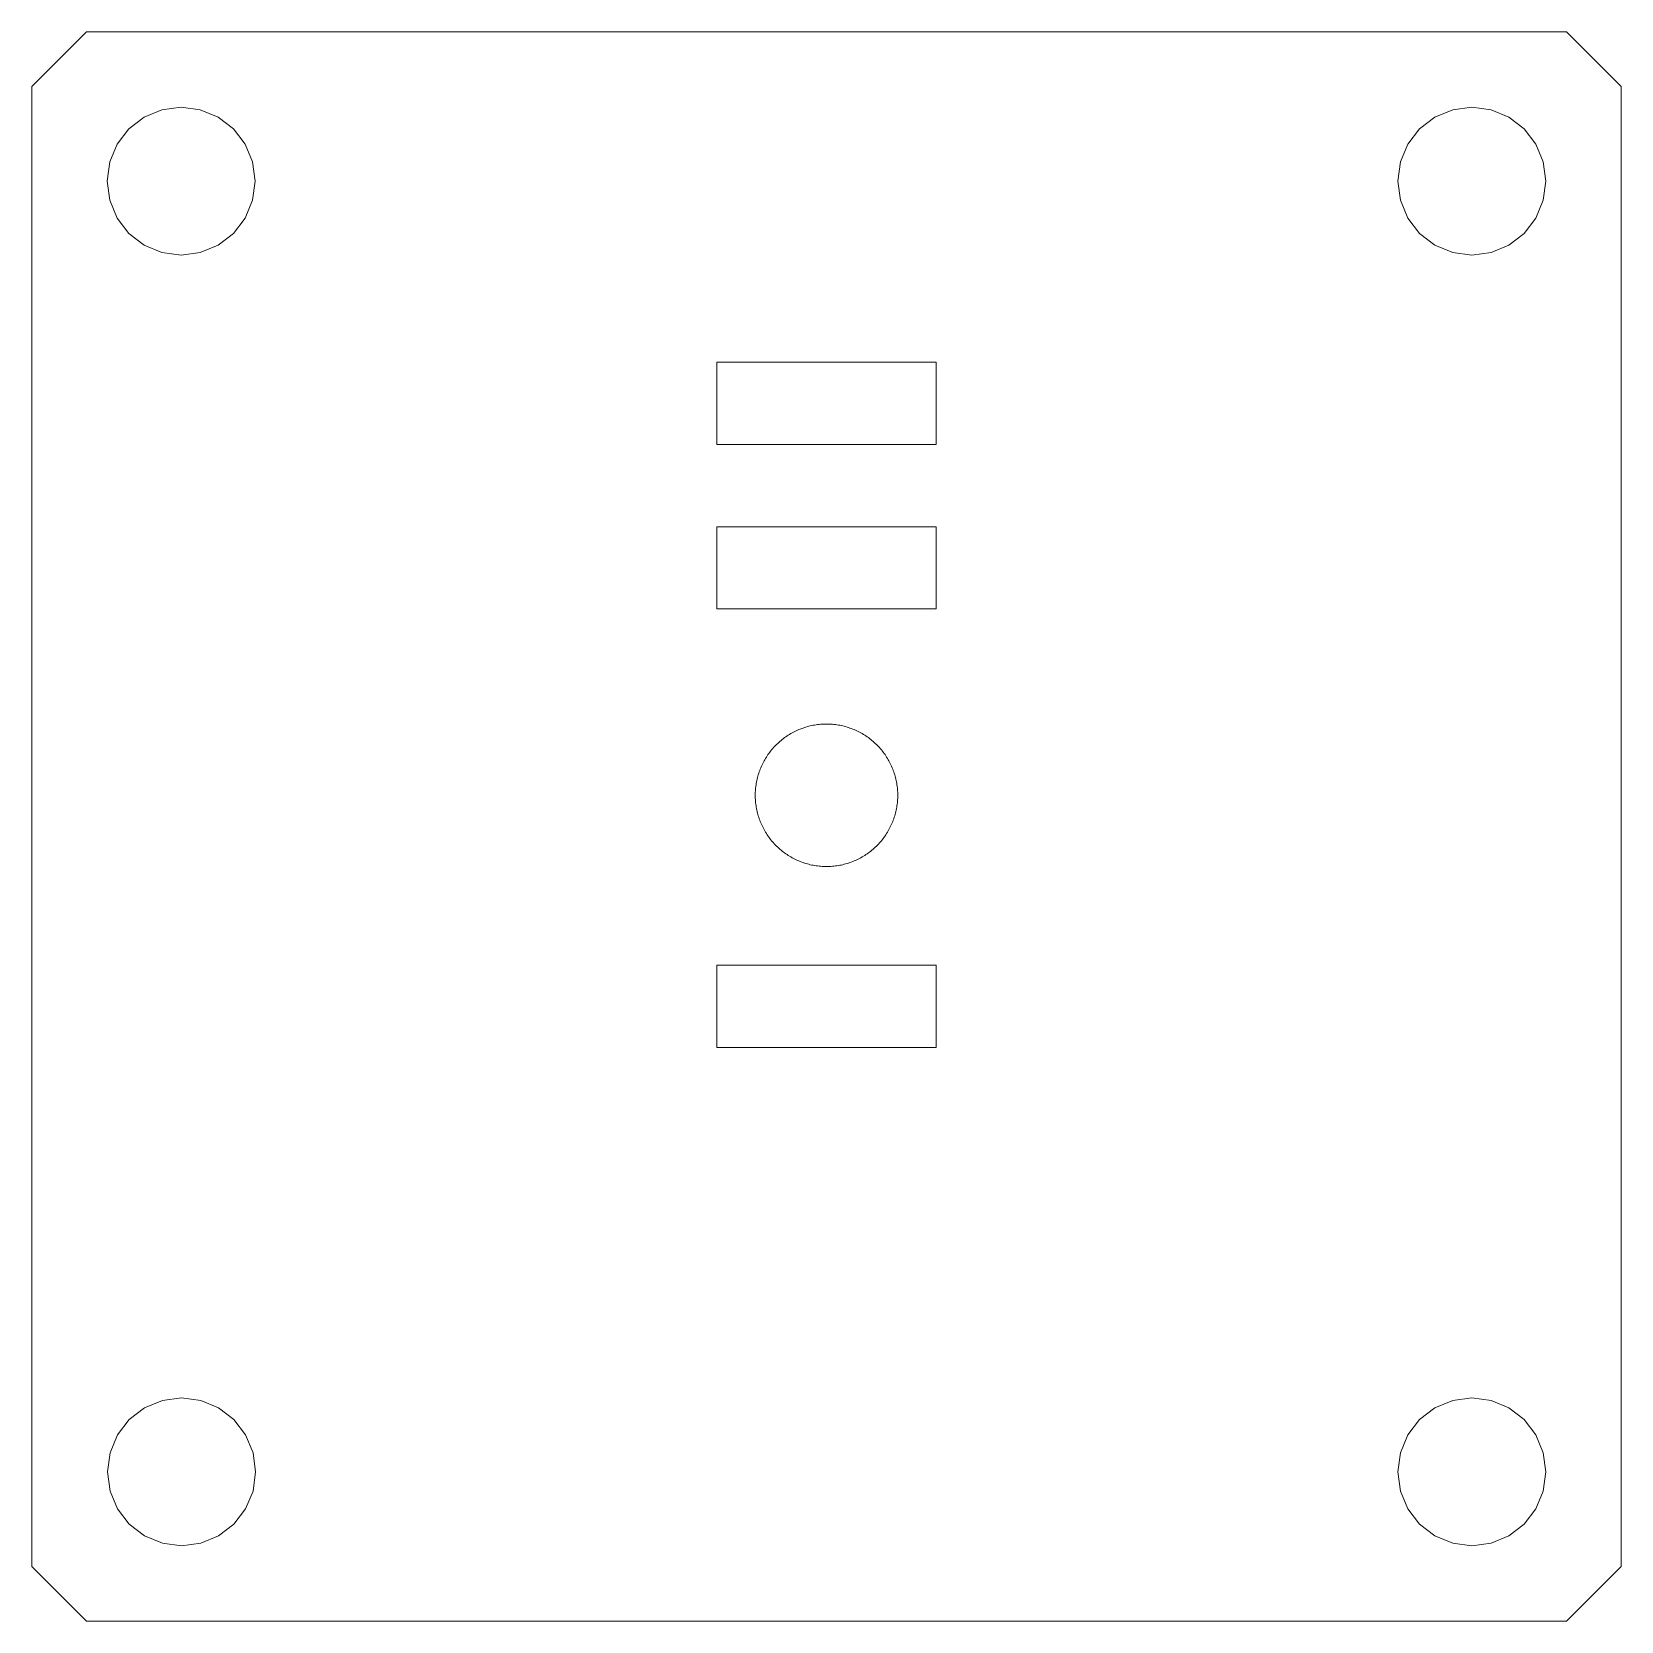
# Model space of a CAD drawing. Extents: x 0 to 2200, y 1000 to 1655.
# Drawn here: x 1624.9 to 1682.9, y 1320.4 to 1378.4 of the extents above; entities that cross this region are included whole.
import ezdxf

# ---------------------------------------------------------------- set-up
doc = ezdxf.new("R2010")
doc.units = 0
doc.layers.add('Layer0', color=7, linetype='BYLAYER', lineweight=5)

msp = doc.modelspace()

# ---------------------------------------------------------------- linework, layer by layer
at = {"layer": 'Layer0'}
for p, q in [((1626.914, 1378.426), (1624.914, 1376.426)), ((1626.914, 1378.426), (1680.914, 1378.426)), ((1682.914, 1376.426), (1680.914, 1378.426)), ((1624.914, 1322.426), (1624.914, 1376.426)), ((1682.914, 1376.426), (1682.914, 1322.426)), ((1629.014, 1375.314), (1628.455, 1374.885)), ((1629.665, 1375.584), (1629.014, 1375.314)), ((1630.364, 1375.676), (1629.665, 1375.584)), ((1631.063, 1375.584), (1630.364, 1375.676)), ((1631.714, 1375.314), (1631.063, 1375.584)), ((1632.273, 1374.885), (1631.714, 1375.314)), ((1676.114, 1375.314), (1675.555, 1374.885)), ((1676.765, 1375.584), (1676.114, 1375.314)), ((1677.464, 1375.676), (1676.765, 1375.584)), ((1678.163, 1375.584), (1677.464, 1375.676)), ((1678.814, 1375.314), (1678.163, 1375.584)), ((1679.373, 1374.885), (1678.814, 1375.314)), ((1628.455, 1374.885), (1628.026, 1374.326)), ((1632.702, 1374.326), (1632.273, 1374.885)), ((1675.555, 1374.885), (1675.126, 1374.326)), ((1679.802, 1374.326), (1679.373, 1374.885)), ((1628.026, 1374.326), (1627.756, 1373.675)), ((1632.972, 1373.675), (1632.702, 1374.326)), ((1675.126, 1374.326), (1674.856, 1373.675)), ((1680.072, 1373.675), (1679.802, 1374.326)), ((1627.756, 1373.675), (1627.664, 1372.976)), ((1633.064, 1372.976), (1632.972, 1373.675)), ((1674.856, 1373.675), (1674.764, 1372.976)), ((1680.164, 1372.976), (1680.072, 1373.675)), ((1627.664, 1372.976), (1627.756, 1372.277)), ((1632.972, 1372.277), (1633.064, 1372.976)), ((1674.764, 1372.976), (1674.856, 1372.277)), ((1680.072, 1372.277), (1680.164, 1372.976)), ((1627.756, 1372.277), (1628.026, 1371.626)), ((1632.702, 1371.626), (1632.972, 1372.277)), ((1674.856, 1372.277), (1675.126, 1371.626)), ((1679.802, 1371.626), (1680.072, 1372.277)), ((1628.026, 1371.626), (1628.455, 1371.067)), ((1632.273, 1371.067), (1632.702, 1371.626)), ((1675.126, 1371.626), (1675.555, 1371.067)), ((1679.373, 1371.067), (1679.802, 1371.626)), ((1628.455, 1371.067), (1629.014, 1370.638)), ((1629.014, 1370.638), (1629.665, 1370.368)), ((1631.063, 1370.368), (1631.714, 1370.638)), ((1631.714, 1370.638), (1632.273, 1371.067)), ((1675.555, 1371.067), (1676.114, 1370.638)), ((1676.114, 1370.638), (1676.765, 1370.368)), ((1678.163, 1370.368), (1678.814, 1370.638)), ((1678.814, 1370.638), (1679.373, 1371.067)), ((1629.665, 1370.368), (1630.364, 1370.276)), ((1630.364, 1370.276), (1631.063, 1370.368)), ((1676.765, 1370.368), (1677.464, 1370.276)), ((1677.464, 1370.276), (1678.163, 1370.368)), ((1649.914, 1366.364), (1657.914, 1366.364)), ((1649.914, 1363.364), (1649.914, 1366.364)), ((1657.914, 1366.364), (1657.914, 1363.364)), ((1657.914, 1363.364), (1649.914, 1363.364)), ((1649.914, 1360.364), (1657.914, 1360.364)), ((1649.914, 1357.364), (1649.914, 1360.364)), ((1657.914, 1360.364), (1657.914, 1357.364)), ((1657.914, 1357.364), (1649.914, 1357.364)), ((1653.588, 1353.144), (1653.534, 1353.137)), ((1653.642, 1353.15), (1653.588, 1353.144)), ((1653.696, 1353.155), (1653.642, 1353.15)), ((1653.751, 1353.159), (1653.696, 1353.155)), ((1653.805, 1353.162), (1653.751, 1353.159)), ((1653.86, 1353.164), (1653.805, 1353.162)), ((1653.914, 1353.164), (1653.86, 1353.164)), ((1653.968, 1353.164), (1653.914, 1353.164)), ((1654.023, 1353.162), (1653.968, 1353.164)), ((1654.077, 1353.159), (1654.023, 1353.162)), ((1654.132, 1353.155), (1654.077, 1353.159)), ((1654.186, 1353.15), (1654.132, 1353.155)), ((1654.24, 1353.144), (1654.186, 1353.15)), ((1654.294, 1353.137), (1654.24, 1353.144)), ((1652.257, 1352.568), (1652.215, 1352.533)), ((1652.299, 1352.602), (1652.257, 1352.568)), ((1652.342, 1352.635), (1652.299, 1352.602)), ((1652.386, 1352.668), (1652.342, 1352.635)), ((1652.43, 1352.699), (1652.386, 1352.668)), ((1652.475, 1352.73), (1652.43, 1352.699)), ((1652.521, 1352.76), (1652.475, 1352.73)), ((1652.567, 1352.788), (1652.521, 1352.76)), ((1652.614, 1352.816), (1652.567, 1352.788)), ((1652.661, 1352.843), (1652.614, 1352.816)), ((1652.709, 1352.869), (1652.661, 1352.843)), ((1652.758, 1352.893), (1652.709, 1352.869)), ((1652.807, 1352.917), (1652.758, 1352.893)), ((1652.856, 1352.94), (1652.807, 1352.917)), ((1652.906, 1352.961), (1652.856, 1352.94)), ((1652.957, 1352.982), (1652.906, 1352.961)), ((1653.008, 1353.001), (1652.957, 1352.982)), ((1653.059, 1353.02), (1653.008, 1353.001)), ((1653.111, 1353.037), (1653.059, 1353.02)), ((1653.163, 1353.053), (1653.111, 1353.037)), ((1653.215, 1353.069), (1653.163, 1353.053)), ((1653.267, 1353.083), (1653.215, 1353.069)), ((1653.32, 1353.096), (1653.267, 1353.083)), ((1653.373, 1353.108), (1653.32, 1353.096)), ((1653.427, 1353.118), (1653.373, 1353.108)), ((1653.48, 1353.128), (1653.427, 1353.118)), ((1653.534, 1353.137), (1653.48, 1353.128)), ((1654.348, 1353.128), (1654.294, 1353.137)), ((1654.401, 1353.118), (1654.348, 1353.128)), ((1654.455, 1353.108), (1654.401, 1353.118)), ((1654.508, 1353.096), (1654.455, 1353.108)), ((1654.561, 1353.083), (1654.508, 1353.096)), ((1654.613, 1353.069), (1654.561, 1353.083)), ((1654.665, 1353.053), (1654.613, 1353.069)), ((1654.717, 1353.037), (1654.665, 1353.053)), ((1654.769, 1353.02), (1654.717, 1353.037)), ((1654.82, 1353.001), (1654.769, 1353.02)), ((1654.871, 1352.982), (1654.82, 1353.001)), ((1654.922, 1352.961), (1654.871, 1352.982)), ((1654.972, 1352.94), (1654.922, 1352.961)), ((1655.021, 1352.917), (1654.972, 1352.94)), ((1655.07, 1352.893), (1655.021, 1352.917)), ((1655.119, 1352.869), (1655.07, 1352.893)), ((1655.167, 1352.843), (1655.119, 1352.869)), ((1655.214, 1352.816), (1655.167, 1352.843)), ((1655.261, 1352.788), (1655.214, 1352.816)), ((1655.307, 1352.76), (1655.261, 1352.788)), ((1655.353, 1352.73), (1655.307, 1352.76)), ((1655.398, 1352.699), (1655.353, 1352.73)), ((1655.442, 1352.668), (1655.398, 1352.699)), ((1655.486, 1352.635), (1655.442, 1352.668)), ((1655.529, 1352.602), (1655.486, 1352.635)), ((1655.571, 1352.568), (1655.529, 1352.602)), ((1655.613, 1352.533), (1655.571, 1352.568)), ((1651.748, 1352.003), (1651.719, 1351.958)), ((1651.779, 1352.048), (1651.748, 1352.003)), ((1651.811, 1352.093), (1651.779, 1352.048)), ((1651.843, 1352.136), (1651.811, 1352.093)), ((1651.876, 1352.179), (1651.843, 1352.136)), ((1651.911, 1352.222), (1651.876, 1352.179)), ((1651.946, 1352.263), (1651.911, 1352.222)), ((1651.982, 1352.304), (1651.946, 1352.263)), ((1652.019, 1352.344), (1651.982, 1352.304)), ((1652.056, 1352.384), (1652.019, 1352.344)), ((1652.095, 1352.422), (1652.056, 1352.384)), ((1652.134, 1352.46), (1652.095, 1352.422)), ((1652.174, 1352.497), (1652.134, 1352.46)), ((1652.215, 1352.533), (1652.174, 1352.497)), ((1655.654, 1352.497), (1655.613, 1352.533)), ((1655.694, 1352.46), (1655.654, 1352.497)), ((1655.733, 1352.422), (1655.694, 1352.46)), ((1655.772, 1352.384), (1655.733, 1352.422)), ((1655.809, 1352.344), (1655.772, 1352.384)), ((1655.846, 1352.304), (1655.809, 1352.344)), ((1655.882, 1352.263), (1655.846, 1352.304)), ((1655.917, 1352.222), (1655.882, 1352.263)), ((1655.952, 1352.179), (1655.917, 1352.222)), ((1655.985, 1352.136), (1655.952, 1352.179)), ((1656.017, 1352.093), (1655.985, 1352.136)), ((1656.049, 1352.048), (1656.017, 1352.093)), ((1656.08, 1352.003), (1656.049, 1352.048)), ((1656.109, 1351.958), (1656.08, 1352.003)), ((1651.459, 1351.42), (1651.441, 1351.368)), ((1651.477, 1351.471), (1651.459, 1351.42)), ((1651.497, 1351.522), (1651.477, 1351.471)), ((1651.517, 1351.572), (1651.497, 1351.522)), ((1651.539, 1351.622), (1651.517, 1351.572)), ((1651.561, 1351.671), (1651.539, 1351.622)), ((1651.585, 1351.721), (1651.561, 1351.671)), ((1651.61, 1351.769), (1651.585, 1351.721)), ((1651.636, 1351.817), (1651.61, 1351.769)), ((1651.662, 1351.864), (1651.636, 1351.817)), ((1651.69, 1351.911), (1651.662, 1351.864)), ((1651.719, 1351.958), (1651.69, 1351.911)), ((1656.138, 1351.911), (1656.109, 1351.958)), ((1656.166, 1351.864), (1656.138, 1351.911)), ((1656.192, 1351.817), (1656.166, 1351.864)), ((1656.218, 1351.769), (1656.192, 1351.817)), ((1656.243, 1351.721), (1656.218, 1351.769)), ((1656.267, 1351.671), (1656.243, 1351.721)), ((1656.289, 1351.622), (1656.267, 1351.671)), ((1656.311, 1351.572), (1656.289, 1351.622)), ((1656.331, 1351.522), (1656.311, 1351.572)), ((1656.351, 1351.471), (1656.331, 1351.522)), ((1656.369, 1351.42), (1656.351, 1351.471)), ((1656.387, 1351.368), (1656.369, 1351.42)), ((1651.328, 1350.836), (1651.323, 1350.782)), ((1651.335, 1350.89), (1651.328, 1350.836)), ((1651.342, 1350.944), (1651.335, 1350.89)), ((1651.35, 1350.998), (1651.342, 1350.944)), ((1651.36, 1351.052), (1651.35, 1350.998)), ((1651.371, 1351.105), (1651.36, 1351.052)), ((1651.383, 1351.158), (1651.371, 1351.105)), ((1651.396, 1351.211), (1651.383, 1351.158)), ((1651.41, 1351.264), (1651.396, 1351.211)), ((1651.425, 1351.316), (1651.41, 1351.264)), ((1651.441, 1351.368), (1651.425, 1351.316)), ((1656.403, 1351.316), (1656.387, 1351.368)), ((1656.418, 1351.264), (1656.403, 1351.316)), ((1656.432, 1351.211), (1656.418, 1351.264)), ((1656.445, 1351.158), (1656.432, 1351.211)), ((1656.457, 1351.105), (1656.445, 1351.158)), ((1656.468, 1351.052), (1656.457, 1351.105)), ((1656.478, 1350.998), (1656.468, 1351.052)), ((1656.486, 1350.944), (1656.478, 1350.998)), ((1656.494, 1350.89), (1656.486, 1350.944)), ((1656.5, 1350.836), (1656.494, 1350.89)), ((1656.505, 1350.782), (1656.5, 1350.836)), ((1651.315, 1350.619), (1651.314, 1350.564)), ((1651.314, 1350.564), (1651.315, 1350.51)), ((1651.316, 1350.673), (1651.315, 1350.619)), ((1651.315, 1350.51), (1651.316, 1350.456)), ((1651.319, 1350.728), (1651.316, 1350.673)), ((1651.316, 1350.456), (1651.319, 1350.401)), ((1651.323, 1350.782), (1651.319, 1350.728)), ((1651.319, 1350.401), (1651.323, 1350.347)), ((1651.323, 1350.347), (1651.328, 1350.293)), ((1651.328, 1350.293), (1651.335, 1350.239)), ((1656.494, 1350.239), (1656.5, 1350.293)), ((1656.5, 1350.293), (1656.505, 1350.347)), ((1656.509, 1350.728), (1656.505, 1350.782)), ((1656.505, 1350.347), (1656.509, 1350.401)), ((1656.512, 1350.673), (1656.509, 1350.728)), ((1656.509, 1350.401), (1656.512, 1350.456)), ((1656.513, 1350.619), (1656.512, 1350.673)), ((1656.512, 1350.456), (1656.513, 1350.51)), ((1656.514, 1350.564), (1656.513, 1350.619)), ((1656.513, 1350.51), (1656.514, 1350.564)), ((1651.335, 1350.239), (1651.342, 1350.185)), ((1651.342, 1350.185), (1651.35, 1350.131)), ((1651.35, 1350.131), (1651.36, 1350.077)), ((1651.36, 1350.077), (1651.371, 1350.024)), ((1651.371, 1350.024), (1651.383, 1349.971)), ((1651.383, 1349.971), (1651.396, 1349.918)), ((1651.396, 1349.918), (1651.41, 1349.865)), ((1651.41, 1349.865), (1651.425, 1349.813)), ((1651.425, 1349.813), (1651.441, 1349.761)), ((1651.441, 1349.761), (1651.459, 1349.709)), ((1651.459, 1349.709), (1651.477, 1349.658)), ((1656.351, 1349.658), (1656.369, 1349.709)), ((1656.369, 1349.709), (1656.387, 1349.761)), ((1656.387, 1349.761), (1656.403, 1349.813)), ((1656.403, 1349.813), (1656.418, 1349.865)), ((1656.418, 1349.865), (1656.432, 1349.918)), ((1656.432, 1349.918), (1656.445, 1349.971)), ((1656.445, 1349.971), (1656.457, 1350.024)), ((1656.457, 1350.024), (1656.468, 1350.077)), ((1656.468, 1350.077), (1656.478, 1350.131)), ((1656.478, 1350.131), (1656.486, 1350.185)), ((1656.486, 1350.185), (1656.494, 1350.239)), ((1651.477, 1349.658), (1651.497, 1349.607)), ((1651.497, 1349.607), (1651.517, 1349.557)), ((1651.517, 1349.557), (1651.539, 1349.507)), ((1651.539, 1349.507), (1651.561, 1349.457)), ((1651.561, 1349.457), (1651.585, 1349.408)), ((1651.585, 1349.408), (1651.61, 1349.36)), ((1651.61, 1349.36), (1651.636, 1349.312)), ((1651.636, 1349.312), (1651.662, 1349.264)), ((1651.662, 1349.264), (1651.69, 1349.218)), ((1651.69, 1349.218), (1651.719, 1349.171)), ((1651.719, 1349.171), (1651.748, 1349.126)), ((1651.748, 1349.126), (1651.779, 1349.081)), ((1651.779, 1349.081), (1651.811, 1349.036)), ((1656.017, 1349.036), (1656.049, 1349.081)), ((1656.049, 1349.081), (1656.08, 1349.126)), ((1656.08, 1349.126), (1656.109, 1349.171)), ((1656.109, 1349.171), (1656.138, 1349.218)), ((1656.138, 1349.218), (1656.166, 1349.264)), ((1656.166, 1349.264), (1656.192, 1349.312)), ((1656.192, 1349.312), (1656.218, 1349.36)), ((1656.218, 1349.36), (1656.243, 1349.408)), ((1656.243, 1349.408), (1656.267, 1349.457)), ((1656.267, 1349.457), (1656.289, 1349.507)), ((1656.289, 1349.507), (1656.311, 1349.557)), ((1656.311, 1349.557), (1656.331, 1349.607)), ((1656.331, 1349.607), (1656.351, 1349.658)), ((1651.811, 1349.036), (1651.843, 1348.993)), ((1651.843, 1348.993), (1651.876, 1348.949)), ((1651.876, 1348.949), (1651.911, 1348.907)), ((1651.911, 1348.907), (1651.946, 1348.866)), ((1651.946, 1348.866), (1651.982, 1348.825)), ((1651.982, 1348.825), (1652.019, 1348.785)), ((1652.019, 1348.785), (1652.056, 1348.745)), ((1652.056, 1348.745), (1652.095, 1348.707)), ((1652.095, 1348.707), (1652.134, 1348.669)), ((1652.134, 1348.669), (1652.174, 1348.632)), ((1652.174, 1348.632), (1652.215, 1348.596)), ((1652.215, 1348.596), (1652.257, 1348.561)), ((1652.257, 1348.561), (1652.299, 1348.527)), ((1652.299, 1348.527), (1652.342, 1348.493)), ((1655.486, 1348.493), (1655.529, 1348.527)), ((1655.529, 1348.527), (1655.571, 1348.561)), ((1655.571, 1348.561), (1655.613, 1348.596)), ((1655.613, 1348.596), (1655.654, 1348.632)), ((1655.654, 1348.632), (1655.694, 1348.669)), ((1655.694, 1348.669), (1655.733, 1348.707)), ((1655.733, 1348.707), (1655.772, 1348.745)), ((1655.772, 1348.745), (1655.809, 1348.785)), ((1655.809, 1348.785), (1655.846, 1348.825)), ((1655.846, 1348.825), (1655.882, 1348.866)), ((1655.882, 1348.866), (1655.917, 1348.907)), ((1655.917, 1348.907), (1655.952, 1348.949)), ((1655.952, 1348.949), (1655.985, 1348.993)), ((1655.985, 1348.993), (1656.017, 1349.036)), ((1652.342, 1348.493), (1652.386, 1348.461)), ((1652.386, 1348.461), (1652.43, 1348.429)), ((1652.43, 1348.429), (1652.475, 1348.399)), ((1652.475, 1348.399), (1652.521, 1348.369)), ((1652.521, 1348.369), (1652.567, 1348.341)), ((1652.567, 1348.341), (1652.614, 1348.313)), ((1652.614, 1348.313), (1652.661, 1348.286)), ((1652.661, 1348.286), (1652.709, 1348.26)), ((1652.709, 1348.26), (1652.758, 1348.236)), ((1652.758, 1348.236), (1652.807, 1348.212)), ((1652.807, 1348.212), (1652.856, 1348.189)), ((1652.856, 1348.189), (1652.906, 1348.168)), ((1652.906, 1348.168), (1652.957, 1348.147)), ((1652.957, 1348.147), (1653.008, 1348.128)), ((1653.008, 1348.128), (1653.059, 1348.109)), ((1653.059, 1348.109), (1653.111, 1348.092)), ((1653.111, 1348.092), (1653.163, 1348.075)), ((1653.163, 1348.075), (1653.215, 1348.06)), ((1653.215, 1348.06), (1653.267, 1348.046)), ((1653.267, 1348.046), (1653.32, 1348.033)), ((1653.32, 1348.033), (1653.373, 1348.021)), ((1653.373, 1348.021), (1653.427, 1348.011)), ((1653.427, 1348.011), (1653.48, 1348.001)), ((1653.48, 1348.001), (1653.534, 1347.992)), ((1653.534, 1347.992), (1653.588, 1347.985)), ((1653.588, 1347.985), (1653.642, 1347.979)), ((1653.642, 1347.979), (1653.696, 1347.974)), ((1653.696, 1347.974), (1653.751, 1347.97)), ((1653.751, 1347.97), (1653.805, 1347.967)), ((1653.805, 1347.967), (1653.86, 1347.965)), ((1653.86, 1347.965), (1653.914, 1347.964)), ((1653.914, 1347.964), (1653.968, 1347.965)), ((1653.968, 1347.965), (1654.023, 1347.967)), ((1654.023, 1347.967), (1654.077, 1347.97)), ((1654.077, 1347.97), (1654.132, 1347.974)), ((1654.132, 1347.974), (1654.186, 1347.979)), ((1654.186, 1347.979), (1654.24, 1347.985)), ((1654.24, 1347.985), (1654.294, 1347.992)), ((1654.294, 1347.992), (1654.348, 1348.001)), ((1654.348, 1348.001), (1654.401, 1348.011)), ((1654.401, 1348.011), (1654.455, 1348.021)), ((1654.455, 1348.021), (1654.508, 1348.033)), ((1654.508, 1348.033), (1654.561, 1348.046)), ((1654.561, 1348.046), (1654.613, 1348.06)), ((1654.613, 1348.06), (1654.665, 1348.075)), ((1654.665, 1348.075), (1654.717, 1348.092)), ((1654.717, 1348.092), (1654.769, 1348.109)), ((1654.769, 1348.109), (1654.82, 1348.128)), ((1654.82, 1348.128), (1654.871, 1348.147)), ((1654.871, 1348.147), (1654.922, 1348.168)), ((1654.922, 1348.168), (1654.972, 1348.189)), ((1654.972, 1348.189), (1655.021, 1348.212)), ((1655.021, 1348.212), (1655.07, 1348.236)), ((1655.07, 1348.236), (1655.119, 1348.26)), ((1655.119, 1348.26), (1655.167, 1348.286)), ((1655.167, 1348.286), (1655.214, 1348.313)), ((1655.214, 1348.313), (1655.261, 1348.341)), ((1655.261, 1348.341), (1655.307, 1348.369)), ((1655.307, 1348.369), (1655.353, 1348.399)), ((1655.353, 1348.399), (1655.398, 1348.429)), ((1655.398, 1348.429), (1655.442, 1348.461)), ((1655.442, 1348.461), (1655.486, 1348.493)), ((1649.914, 1341.364), (1649.914, 1344.364)), ((1649.914, 1344.364), (1657.914, 1344.364)), ((1657.914, 1344.364), (1657.914, 1341.364)), ((1657.914, 1341.364), (1649.914, 1341.364)), ((1629.029, 1328.214), (1628.47, 1327.785)), ((1629.68, 1328.484), (1629.029, 1328.214)), ((1630.379, 1328.576), (1629.68, 1328.484)), ((1631.078, 1328.484), (1630.379, 1328.576)), ((1631.729, 1328.214), (1631.078, 1328.484)), ((1632.288, 1327.785), (1631.729, 1328.214)), ((1676.114, 1328.214), (1675.555, 1327.785)), ((1676.765, 1328.484), (1676.114, 1328.214)), ((1677.464, 1328.576), (1676.765, 1328.484)), ((1678.163, 1328.484), (1677.464, 1328.576)), ((1678.814, 1328.214), (1678.163, 1328.484)), ((1679.373, 1327.785), (1678.814, 1328.214)), ((1628.47, 1327.785), (1628.04, 1327.226)), ((1632.717, 1327.226), (1632.288, 1327.785)), ((1675.555, 1327.785), (1675.126, 1327.226)), ((1679.802, 1327.226), (1679.373, 1327.785)), ((1628.04, 1327.226), (1627.771, 1326.575)), ((1632.987, 1326.575), (1632.717, 1327.226)), ((1675.126, 1327.226), (1674.856, 1326.575)), ((1680.072, 1326.575), (1679.802, 1327.226)), ((1627.771, 1326.575), (1627.679, 1325.876)), ((1633.079, 1325.876), (1632.987, 1326.575)), ((1674.856, 1326.575), (1674.764, 1325.876)), ((1680.164, 1325.876), (1680.072, 1326.575)), ((1627.679, 1325.876), (1627.771, 1325.177)), ((1632.987, 1325.177), (1633.079, 1325.876)), ((1674.764, 1325.876), (1674.856, 1325.177)), ((1680.072, 1325.177), (1680.164, 1325.876)), ((1627.771, 1325.177), (1628.04, 1324.526)), ((1632.717, 1324.526), (1632.987, 1325.177)), ((1674.856, 1325.177), (1675.126, 1324.526)), ((1679.802, 1324.526), (1680.072, 1325.177)), ((1628.04, 1324.526), (1628.47, 1323.967)), ((1632.288, 1323.967), (1632.717, 1324.526)), ((1675.126, 1324.526), (1675.555, 1323.967)), ((1679.373, 1323.967), (1679.802, 1324.526)), ((1628.47, 1323.967), (1629.029, 1323.538)), ((1631.729, 1323.538), (1632.288, 1323.967)), ((1675.555, 1323.967), (1676.114, 1323.538)), ((1678.814, 1323.538), (1679.373, 1323.967)), ((1629.029, 1323.538), (1629.68, 1323.268)), ((1629.68, 1323.268), (1630.379, 1323.176)), ((1630.379, 1323.176), (1631.078, 1323.268)), ((1631.078, 1323.268), (1631.729, 1323.538)), ((1676.114, 1323.538), (1676.765, 1323.268)), ((1676.765, 1323.268), (1677.464, 1323.176)), ((1677.464, 1323.176), (1678.163, 1323.268)), ((1678.163, 1323.268), (1678.814, 1323.538)), ((1626.914, 1320.426), (1624.914, 1322.426)), ((1682.914, 1322.426), (1680.914, 1320.426)), ((1680.914, 1320.426), (1626.914, 1320.426))]:
    msp.add_line(p, q, dxfattribs=at)

doc.saveas('drawing.dxf')
